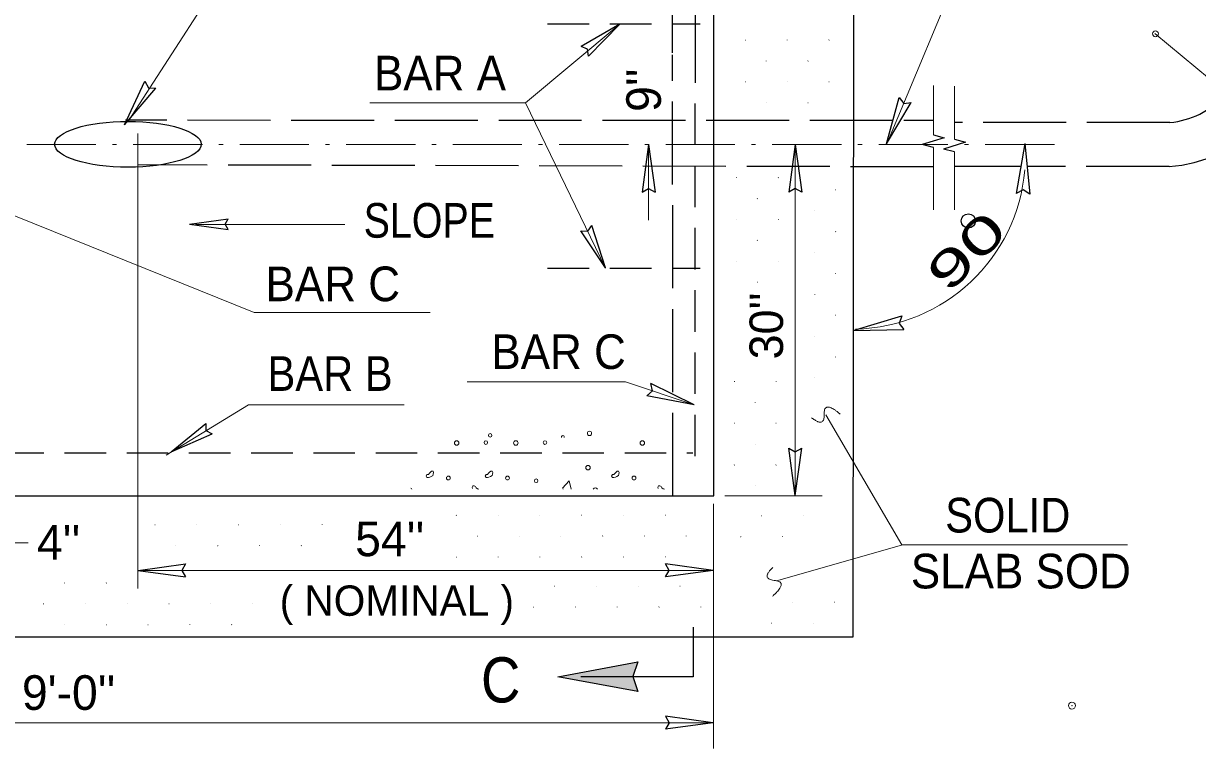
# Model space of a CAD drawing. Extents: x 303 to 714, y -130 to 165.
# Drawn here: x 519.42 to 563.56, y 63.59 to 90.84 of the extents above; entities that cross this region are included whole.
import ezdxf
from ezdxf.enums import TextEntityAlignment as Align

# ---------------------------------------------------------------- set-up
doc = ezdxf.new("R2010")
doc.units = 0
doc.header["$LTSCALE"] = 0.52
doc.header["$PDMODE"] = 32
doc.header["$PDSIZE"] = 0.26
for name, pattern in [('DOT_DASHED', [7.7, 5, -1.2, 0.3, -1.2]), ('LONG_DASHED', [7.5, 6, -1.5]), ('MEDIUM_DASHED', [4.5, 3, -1.5])]:
    doc.linetypes.add(name, pattern=pattern)
doc.layers.add('1', color=7, linetype='Continuous', lineweight=13)
doc.layers.add('10', color=7, linetype='Continuous')
doc.layers.add('60', color=7, linetype='Continuous')

msp = doc.modelspace()

# ---------------------------------------------------------------- hatches: boundary and pattern name
at = {"layer": '1'}
msp.add_hatch(color=256, dxfattribs=at).paths.add_polyline_path([(542.5203, 66.849), (542.3312, 66.2914), (542.5171, 65.7294), (539.5161, 66.279)])

# ---------------------------------------------------------------- linework, layer by layer
at = {"layer": '1', "lineweight": 25}
for p, q in [((550.6173, 67.7852), (550.655, 104.7387)), ((545.3723, 89.8348), (545.3723, 99.4892)), ((541.8458, 90.814), (540.3895, 89.9783)), ((541.8458, 90.814), (540.6688, 89.6164)), ((545.3723, 73.0872), (545.3723, 90.1776)), ((523.2259, 87.0347), (523.9882, 88.671)), ((523.2259, 87.0347), (524.4013, 88.405)), ((551.8737, 86.3213), (552.345, 88.0637)), ((551.8737, 86.3213), (552.7972, 87.8718)), ((542.9234, 86.2918), (542.6775, 84.5032)), ((542.9234, 86.2918), (543.1693, 84.5032)), ((548.4376, 86.2961), (548.1917, 84.5075)), ((548.4376, 86.2961), (548.6834, 84.5075)), ((553.6342, 86.1776), (553.2148, 86.2895)), ((554.4312, 86.0125), (554.0118, 86.1244)), ((557.0693, 86.3277), (556.7407, 84.4483)), ((557.0693, 86.3277), (557.2598, 84.4292)), ((525.6635, 83.2997), (527.1165, 83.4997)), ((525.6635, 83.2997), (527.1165, 83.0998)), ((541.3102, 81.6519), (540.3783, 83.0487)), ((541.3102, 81.6519), (540.7895, 83.2483)), ((550.6188, 79.2993), (552.4458, 79.8496)), ((550.6188, 79.2993), (552.5265, 79.3364)), ((544.6328, 76.5087), (543.014, 77.3075)), ((544.6328, 76.5087), (542.8583, 76.8412)), ((524.9731, 74.7441), (526.2739, 75.8058)), ((524.9731, 74.7441), (526.512, 75.4156)), ((548.4377, 73.0959), (548.1918, 74.8846)), ((548.4377, 73.0959), (548.6837, 74.8846)), ((500.0241, 73.0897), (545.3723, 73.0872)), ((523.7287, 70.2818), (525.5173, 70.5276)), ((523.7287, 70.2818), (525.5173, 70.0359)), ((545.3533, 70.282), (543.5648, 70.5279)), ((545.3533, 70.282), (543.5648, 70.0362)), ((494.777, 67.7852), (550.6173, 67.7852)), ((545.3439, 64.5586), (543.5554, 64.8046)), ((545.3439, 64.5586), (543.5554, 64.3127))]:
    msp.add_line(p, q, dxfattribs=at)
at = {"layer": '1', "linetype": 'LONG_DASHED', "lineweight": 25}
for p, q in [((543.8256, 89.739), (543.8182, 99.3694)), ((543.8383, 73.0872), (543.8257, 89.6636)), ((552.1084, 87.1951), (523.2597, 87.2035)), ((553.6342, 87.1947), (552.5169, 87.195)), ((562.5263, 87.1178), (554.4312, 87.1178)), ((553.6342, 85.4507), (523.7217, 85.529)), ((556.8897, 85.4666), (554.4312, 85.4666)), ((562.4952, 85.4666), (557.178, 85.4666))]:
    msp.add_line(p, q, dxfattribs=at)
at = {"layer": '1', "linetype": 'MEDIUM_DASHED', "lineweight": 25}
for p, q in [((544.6788, 98.5092), (544.6712, 89.9306)), ((539.1278, 90.8333), (544.8691, 90.8333)), ((544.6715, 90.1778), (544.6572, 74.0809)), ((539.1282, 81.6408), (544.8694, 81.6408)), ((502.2452, 74.6971), (544.5924, 74.6971))]:
    msp.add_line(p, q, dxfattribs=at)
at = {"layer": '1'}
for p, q in [((527.7883, 94.0357), (523.3769, 87.1863)), ((546.5606, 90.2148), (546.5644, 90.2188)), ((548.1303, 90.2148), (548.1342, 90.2188)), ((548.1342, 90.2188), (548.1382, 90.2227)), ((549.7041, 90.2188), (549.7079, 90.2227)), ((565.2717, 87.7157), (561.961, 90.4662)), ((547.3454, 89.43), (547.3494, 89.4339)), ((548.9153, 89.43), (548.9191, 89.4339)), ((548.9191, 89.4339), (548.9231, 89.4378)), ((546.5606, 88.6452), (546.5644, 88.649)), ((548.1303, 88.6452), (548.1342, 88.649)), ((549.7001, 88.6452), (549.7041, 88.649)), ((549.7041, 88.649), (549.7079, 88.6529)), ((553.6342, 86.6533), (553.6342, 88.5134)), ((554.4312, 86.4882), (554.4312, 88.4858)), ((538.2937, 87.8661), (541.3096, 81.6512)), ((547.3454, 87.8602), (547.3494, 87.8642)), ((548.9153, 87.8602), (548.9191, 87.8642)), ((523.7217, 69.6028), (523.7217, 86.7065)), ((542.923, 83.4502), (542.923, 86.2961)), ((548.4384, 86.2961), (548.4384, 73.0875)), ((553.6342, 86.1776), (553.6342, 83.8377)), ((554.4312, 86.0125), (554.4312, 83.8377)), ((528.0893, 79.9822), (515.8963, 84.8958)), ((546.2278, 85.042), (546.2316, 85.0458)), ((546.2316, 85.0458), (546.2356, 85.0498)), ((547.8014, 85.0458), (547.8053, 85.0498)), ((547.0126, 84.257), (547.0166, 84.261)), ((547.0166, 84.261), (547.0204, 84.2649)), ((546.2278, 83.4722), (546.2316, 83.4762)), ((547.7976, 83.4722), (547.8014, 83.4762)), ((547.8014, 83.4762), (547.8053, 83.48)), ((549.1727, 83.8016), (549.1765, 83.8054)), ((531.5014, 83.2887), (525.8957, 83.2887)), ((549.9575, 83.0166), (549.9614, 83.0206)), ((547.0126, 82.6873), (547.0166, 82.6912)), ((549.1727, 82.2317), (549.1765, 82.2356)), ((546.2278, 81.9024), (546.2316, 81.9063)), ((547.7976, 81.9024), (547.8014, 81.9063)), ((549.9575, 81.4469), (549.9614, 81.4507)), ((547.0126, 81.1175), (547.0166, 81.1215)), ((549.1687, 80.658), (549.1727, 80.6619)), ((549.1727, 80.6619), (549.1765, 80.6659)), ((528.0893, 79.9822), (534.7126, 79.9822)), ((549.9537, 79.8732), (549.9575, 79.8771)), ((549.9575, 79.8771), (549.9614, 79.881)), ((549.1687, 79.0883), (549.1727, 79.0922)), ((549.9537, 78.3033), (549.9575, 78.3073)), ((546.1446, 77.3837), (546.1484, 77.3876)), ((546.1484, 77.3876), (546.1524, 77.3916)), ((547.7183, 77.3876), (547.7222, 77.3916)), ((549.1687, 77.5185), (549.1727, 77.5224)), ((527.8775, 76.5072), (524.7879, 74.6216)), ((533.7321, 76.5072), (527.8775, 76.5072)), ((546.9294, 76.5987), (546.9334, 76.6028)), ((546.9334, 76.6028), (546.9373, 76.6067)), ((552.447, 71.239), (549.5934, 76.1349)), ((546.1446, 75.8139), (546.1484, 75.8179)), ((547.7144, 75.8139), (547.7183, 75.8179)), ((547.7183, 75.8179), (547.7222, 75.8217)), ((546.9294, 75.029), (546.9334, 75.0329)), ((546.1446, 74.2442), (546.1484, 74.2481)), ((547.7144, 74.2442), (547.7183, 74.2481)), ((539.7142, 73.334), (539.7037, 73.3654)), ((546.9294, 73.4592), (546.9334, 73.4632)), ((545.796, 73.0875), (549.4546, 73.0875)), ((545.3633, 72.786), (545.3633, 63.5886)), ((524.3669, 71.9928), (524.3709, 71.9967)), ((525.9367, 71.9928), (525.9407, 71.9967)), ((525.9407, 71.9967), (525.9446, 72.0006)), ((527.5104, 71.9967), (527.5143, 72.0006)), ((529.0802, 71.9967), (529.0842, 72.0006)), ((530.65, 71.9967), (530.654, 72.0006)), ((530.654, 72.0006), (530.6578, 72.0045)), ((535.6943, 72.3534), (535.6983, 72.3572)), ((535.6983, 72.3572), (535.7022, 72.3612)), ((537.268, 72.3572), (537.272, 72.3612)), ((538.8378, 72.3572), (538.8417, 72.3612)), ((540.4077, 72.3572), (540.4115, 72.3612)), ((540.4115, 72.3612), (540.4154, 72.3652)), ((541.9813, 72.3612), (541.9852, 72.3652)), ((543.5511, 72.3612), (543.555, 72.3652)), ((547.1729, 72.3342), (547.1767, 72.3381)), ((548.7426, 72.3342), (548.7466, 72.3381)), ((536.4792, 71.5684), (536.4832, 71.5724)), ((536.4832, 71.5724), (536.4871, 71.5763)), ((538.0529, 71.5724), (538.0568, 71.5763)), ((539.6227, 71.5724), (539.6267, 71.5763)), ((541.1925, 71.5724), (541.1963, 71.5763)), ((541.1963, 71.5763), (541.2003, 71.5802)), ((542.7662, 71.5763), (542.7701, 71.5802)), ((544.3359, 71.5763), (544.3399, 71.5802)), ((547.9578, 71.5493), (547.9617, 71.5532)), ((519.6011, 71.3187), (516.7188, 71.3187)), ((525.1519, 71.2078), (525.1558, 71.2117)), ((526.7216, 71.2078), (526.7256, 71.2117)), ((526.7256, 71.2117), (526.7295, 71.2157)), ((528.2953, 71.2117), (528.2993, 71.2157)), ((529.8651, 71.2117), (529.869, 71.2157)), ((552.4391, 71.2346), (547.7375, 69.888)), ((560.9332, 71.239), (552.4488, 71.239)), ((535.6943, 70.7836), (535.6983, 70.7874)), ((537.2641, 70.7836), (537.268, 70.7874)), ((537.268, 70.7874), (537.272, 70.7914)), ((538.8378, 70.7874), (538.8417, 70.7914)), ((540.4077, 70.7874), (540.4115, 70.7914)), ((541.9773, 70.7874), (541.9813, 70.7914)), ((541.9813, 70.7914), (541.9852, 70.7953)), ((543.5511, 70.7914), (543.555, 70.7953)), ((523.7217, 70.2826), (545.3633, 70.2826)), ((520.9639, 69.8085), (520.9678, 69.8124)), ((522.5337, 69.8085), (522.5377, 69.8124)), ((539.3868, 69.6854), (539.3908, 69.6894)), ((539.3908, 69.6894), (539.3947, 69.6932)), ((540.9605, 69.6894), (540.9645, 69.6932)), ((542.5303, 69.6894), (542.5342, 69.6932)), ((544.1001, 69.6894), (544.104, 69.6932)), ((544.104, 69.6932), (544.1079, 69.6972)), ((520.1751, 69.0197), (520.1791, 69.0236)), ((520.1791, 69.0236), (520.183, 69.0276)), ((521.7488, 69.0236), (521.7527, 69.0276)), ((523.3186, 69.0236), (523.3225, 69.0276)), ((524.8883, 69.0236), (524.8923, 69.0276)), ((524.8923, 69.0276), (524.8963, 69.0314)), ((526.4621, 69.0276), (526.466, 69.0314)), ((528.0318, 69.0276), (528.0358, 69.0314)), ((538.6019, 68.9006), (538.6058, 68.9044)), ((540.1717, 68.9006), (540.1757, 68.9044)), ((540.1757, 68.9044), (540.1795, 68.9084)), ((541.7454, 68.9044), (541.7493, 68.9084)), ((543.3152, 68.9044), (543.3192, 68.9084)), ((544.885, 68.9044), (544.8889, 68.9084)), ((544.8889, 68.9084), (544.8928, 68.9123)), ((548.3375, 69.0877), (548.3413, 69.0918)), ((549.9072, 69.0877), (549.9112, 69.0918)), ((520.96, 68.2348), (520.9639, 68.2387)), ((520.9639, 68.2387), (520.9678, 68.2427)), ((522.5337, 68.2387), (522.5377, 68.2427)), ((524.1035, 68.2387), (524.1073, 68.2427)), ((525.6733, 68.2387), (525.6772, 68.2427)), ((525.6772, 68.2427), (525.6811, 68.2466)), ((527.247, 68.2427), (527.2509, 68.2466)), ((549.1223, 68.3029), (549.1263, 68.3067)), ((545.3633, 64.5546), (500.1418, 64.5546))]:
    msp.add_line(p, q, dxfattribs=at)
at = {"layer": '1', "linetype": 'DOT_DASHED'}
msp.add_line((558.1807, 86.2961), (512.059, 86.2961), dxfattribs=at)
at = {"layer": '1'}
for points in [[(554.8096, 102.7107), (554.8096, 93.3428), (551.9418, 86.4662)], [(532.4443, 87.8661), (538.2937, 87.8661), (541.8542, 90.8333)], [(549.9575, 84.5864), (549.9614, 84.5903), (549.9653, 84.5943)], [(536.1064, 77.3679), (542.0522, 77.3679), (544.6328, 76.5078)], [(534.8191, 73.8512), (534.7535, 73.8187), (534.6983, 73.7855), (534.6441, 73.775), (534.5898, 73.775), (534.5565, 73.8293), (534.5898, 73.8843), (534.6441, 73.8948), (534.6878, 73.9386), (534.7202, 73.9823), (534.764, 74.0147), (534.8191, 74.0147), (534.841, 73.9605), (534.8295, 73.9062)], [(534.8304, 73.9036), (534.8173, 73.8528), (534.8155, 73.8512)], [(537.0427, 73.8512), (536.977, 73.8187), (536.9227, 73.7855), (536.8676, 73.775), (536.8133, 73.775), (536.7802, 73.8293), (536.8133, 73.8843), (536.8676, 73.8948), (536.9114, 73.9386), (536.9446, 73.9823), (536.9875, 74.0147), (537.0427, 74.0147), (537.0646, 73.9605), (537.0532, 73.9062)], [(537.054, 73.9036), (537.041, 73.8528), (537.0401, 73.8512)], [(541.7986, 73.8512), (541.733, 73.8187), (541.6778, 73.7855), (541.6235, 73.775), (541.5693, 73.775), (541.536, 73.8293), (541.5693, 73.8843), (541.6235, 73.8948), (541.6673, 73.9386), (541.6997, 73.9823), (541.7434, 74.0147), (541.7986, 74.0147), (541.8205, 73.9605), (541.8091, 73.9062)], [(541.8099, 73.9036), (541.7969, 73.8528), (541.795, 73.8512)], [(536.5447, 73.334), (536.543, 73.3366), (536.4887, 73.348), (536.4449, 73.3907), (536.4126, 73.4346), (536.3688, 73.4678), (536.3137, 73.4678), (536.2918, 73.4127), (536.3032, 73.3585)], [(539.6817, 73.3768), (539.9444, 73.6497), (540.0099, 73.334)], [(543.5242, 73.334), (543.5224, 73.3366), (543.4682, 73.348), (543.4244, 73.3907), (543.3921, 73.4346), (543.3484, 73.4678), (543.2932, 73.4678), (543.2713, 73.4127), (543.2826, 73.3585)], [(546.3841, 71.5454), (546.3879, 71.5493), (546.3919, 71.5532)], [(547.5487, 68.299), (547.5525, 68.3029), (547.5565, 68.3067)]]:
    msp.add_lwpolyline(points, dxfattribs=at)
at = {"layer": '1', "lineweight": 25}
for points in [[(540.6688, 89.6164), (540.6297, 89.8777), (540.3895, 89.9783)], [(523.9882, 88.671), (524.1213, 88.4199), (524.4013, 88.405)], [(552.345, 88.0637), (552.5193, 87.8394), (552.7972, 87.8718)], [(553.6342, 86.6533), (554.0408, 86.5449), (553.2148, 86.2895)], [(554.4312, 86.4882), (554.8378, 86.3798), (554.0118, 86.1244)], [(542.6775, 84.5032), (542.926, 84.6414), (543.1693, 84.5032)], [(548.6834, 84.5075), (548.4348, 84.6458), (548.1917, 84.5075)], [(557.2598, 84.4292), (557.003, 84.585), (556.7407, 84.4483)], [(527.1165, 83.0998), (527.0047, 83.302), (527.1165, 83.4997)], [(540.3783, 83.0487), (540.6422, 83.0339), (540.7895, 83.2483)], [(552.4458, 79.8496), (552.3422, 79.5677), (552.5265, 79.3364)], [(542.8583, 76.8412), (543.0683, 77.0327), (543.014, 77.3075)], [(526.2739, 75.8058), (526.2843, 75.5417), (526.512, 75.4156)], [(548.1918, 74.8846), (548.4403, 74.7463), (548.6837, 74.8846)], [(525.5173, 70.5276), (525.3792, 70.2792), (525.5173, 70.0359)], [(543.5648, 70.0362), (543.7031, 70.2846), (543.5648, 70.5279)], [(544.6008, 68.1543), (544.6008, 66.2829), (540.3775, 66.2829)], [(543.5554, 64.8046), (543.6937, 64.556), (543.5554, 64.3127)]]:
    msp.add_lwpolyline(points, dxfattribs=at)
msp.add_lwpolyline([(542.5203, 66.849), (542.3312, 66.2914), (542.5171, 65.7294), (539.5161, 66.279)], close=True, dxfattribs=at)
at = {"layer": '1'}
for centre, radius in [((561.9814, 90.4559), 0.1116), ((540.7029, 75.4316), 0.0809), ((535.7104, 75.0747), 0.0837), ((536.8051, 75.0894), 0.0674), ((536.9683, 75.3607), 0.0674), ((537.9341, 75.0747), 0.0837), ((539.0287, 75.0894), 0.0674), ((542.6898, 75.0747), 0.0837), ((540.6478, 74.1464), 0.0837), ((535.3967, 73.755), 0.0722), ((537.6203, 73.755), 0.0722), ((538.6986, 73.6537), 0.0674), ((542.3761, 73.755), 0.0722)]:
    msp.add_circle(centre, radius, dxfattribs=at)
at = {"layer": '1', "lineweight": 25}
msp.add_circle((554.9463, 83.4193), 0.2665, dxfattribs=at)
at = {"layer": '1', "linetype": 'LONG_DASHED', "lineweight": 25}
for radius, start, end in [(4.9229, 273.46516, 359.85754), (3.2791, 275.75387, 316.65631)]:
    msp.add_arc((562.1976, 90.3804), radius, start, end, dxfattribs=at)
at = {"layer": '1'}
for centre, radius, start, end in [((550.552, 85.8937), 6.541, 271.33916, 355.17009), ((539.7024, 75.3007), 0.0525, 337.44276, 202.55724), ((533.9441, 73.3042), 0.0837, 20.81947, 57.65668), ((540.9235, 73.3042), 0.0837, 20.81947, 159.18053)]:
    msp.add_arc(centre, radius, start, end, dxfattribs=at)
at = {"layer": '1', "lineweight": 25}
msp.add_ellipse((523.3486, 86.3023), major_axis=(-2.7545, -0.0006), ratio=0.312137, dxfattribs=at)
at = {"layer": '1'}
for points in [[(549.0544, 76.0239), (549.5453, 75.6213), (549.5086, 76.6924), (550.1308, 76.1568)], [(547.5967, 70.3937), (547.1293, 69.9633), (548.1951, 69.8512), (547.5783, 69.3095)]]:
    msp.add_open_spline(points, degree=2, dxfattribs=at)
msp.add_point((558.8407, 65.2007), dxfattribs=at)

# ---------------------------------------------------------------- texts
at = {"layer": '1', "width": 1.65}
msp.add_text('90', height=1.332, rotation=45, dxfattribs=at).set_placement((555.3437, 81.8097), align=Align.CENTER)
at = {"layer": '10'}
for s, width, p in [('BAR A', 0.95, (532.5999, 88.3276)), ('SLOPE', 0.85, (532.2128, 82.7905)), ('BAR C', 0.95, (528.5232, 80.4038)), ('BAR C', 0.95, (537.014, 77.8544)), ('BAR B', 0.9, (528.5975, 77.0314)), ('SOLID', 0.9, (554.0778, 71.7093)), ('SLAB SOD', 0.95, (552.784, 69.6063))]:
    msp.add_text(s, height=1.302, dxfattribs=dict(at, width=width)).set_placement(p)
msp.add_text('( NOMINAL )', height=1.14, dxfattribs=at).set_placement((529.0557, 68.578))
at = {"layer": '10', "width": 0.9}
msp.add_text('C', height=1.701, dxfattribs=at).set_placement((537.363, 65.3179), align=Align.CENTER)
at = {"layer": '60'}
msp.add_text("9''", height=1.302, rotation=90, dxfattribs=at).set_placement((543.387, 87.5192))
msp.add_text("30''", height=1.26, rotation=90, dxfattribs=at).set_placement((547.9793, 79.4757), align=Align.CENTER)
for s, p in [("4''", (519.9261, 70.6932)), ("54''", (531.8924, 70.8181)), ("9'-0''", (519.3652, 65.0412))]:
    msp.add_text(s, height=1.302, dxfattribs=at).set_placement(p)

doc.saveas('drawing.dxf')
